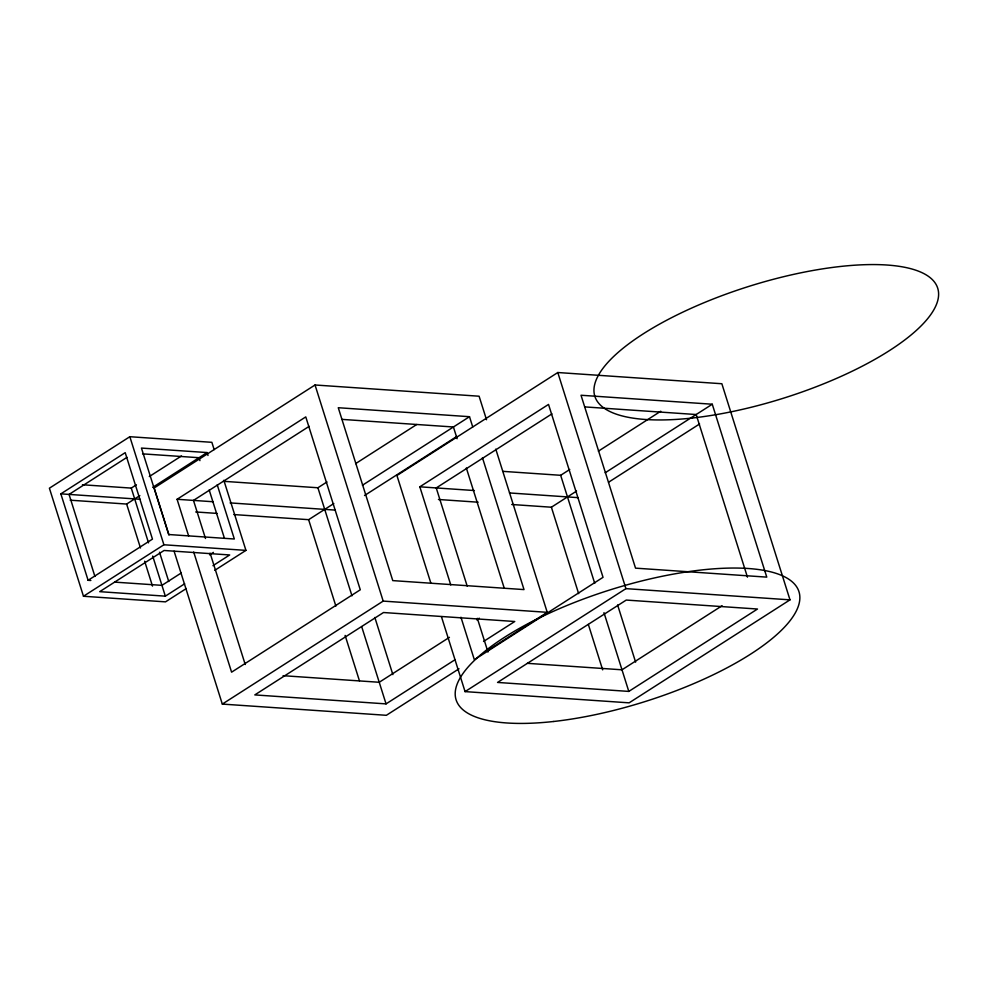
<?xml version="1.0" encoding="UTF-8"?>
<svg xmlns="http://www.w3.org/2000/svg" width="988" height="988" viewBox="0 0 988 988"><rect width="100%" height="100%" fill="white"/><g stroke="black" fill="none" stroke-linecap="round" stroke-linejoin="round"><path stroke-width="1.48" d="M214.161 449.614L211.864 442.315L129.836 436.708L49.4 488.196L83.474 596.258L165.502 601.865L186.25 588.576M60.848 493.852L125.204 452.665L152.461 539.115L88.105 580.302L60.848 493.852L140.148 499.273M126.97 457.345L69.049 494.42L94.922 576.461M82.436 484.762L131.268 488.097L136.418 484.799M149.287 476.562L181.459 455.974M70.16 500.187L126.637 504.053L139.827 495.606M152.695 487.368L207.072 452.566L207.986 455.493M486.516 419.727L479.094 396.213L315.036 384.987L154.165 487.973L168.997 535.014M188.622 535.916L177.074 499.286L305.774 416.899L360.287 589.787L231.587 672.173L193.697 552.033M309.17 426.334L193.475 500.41L205.492 538.497M83.474 596.258L163.909 544.771L245.938 550.378L223.831 480.279M181.236 572.991L161.933 585.353L114.62 582.117M209.555 554.873L213.408 552.391M223.288 481.292L317.901 487.763L327.003 481.946M355.606 463.631L416.701 424.519M212.951 565.679L229.685 554.96L164.07 550.477L99.714 591.664L165.342 596.159L184.645 583.797M214.791 570.311L245.938 550.378M233.847 514.563L308.627 519.676L333.821 503.559M362.423 485.244L469.498 416.701L472.733 426.952M364.523 495.519L456.827 436.437M441.426 616.636L465.064 691.612L629.121 702.839L789.992 599.852L721.858 383.739L557.8 372.525L396.929 475.5L430.768 582.821M450.775 584.982L419.826 486.812L548.525 404.425L603.038 577.325L474.339 659.712L460.939 617.216M551.934 413.873L436.239 487.936L467.188 586.106M502.67 471.338L560.665 475.302L569.767 469.473M598.358 451.17L660.762 411.23M174.098 551.181L222.312 704.086L383.183 601.099L547.241 612.325L495.778 449.132M511.71 504.498L551.39 507.215L576.572 491.085M605.175 472.783L712.262 404.228L766.774 577.128L635.531 568.149L581.018 395.249L712.262 404.228M608.583 482.23L699.578 423.976M449.429 637.334L379.231 682.276L283.087 675.693M476.735 619.859L479.328 618.192M483.54 641.471L514.748 621.501L383.505 612.523L254.805 694.91L386.049 703.888L454.949 659.774M459.012 668.802L386.357 715.3L222.312 704.086M486.257 651.351L547.241 612.325M465.064 691.612L625.935 588.638L789.992 599.852M722.092 605.73L621.995 669.802L527.37 663.331M628.8 691.415L757.5 609.028L626.256 600.062L497.557 682.436L628.8 691.415L603.977 612.659M584.773 406.908L696.17 414.528L747.459 577.165M469.498 416.701L338.267 407.723L392.767 580.611L524.011 589.589L482.44 457.716M342.009 419.381L453.418 426.989L457.111 438.721M207.072 452.566L141.445 448.07L168.701 534.52L234.329 539.003L217.237 484.799M142.556 453.85L199.02 457.716L199.947 460.643M419.826 486.812L474.388 490.542M509.487 492.95L577.918 497.631M438.462 499.483L478.143 502.2M177.074 499.286L213.309 501.756M230.105 502.904L335.154 510.092M195.698 511.957L217.064 513.414M88.105 580.302L90.847 580.487M557.8 372.525L625.935 588.638M617.611 604.989L635.617 662.133M560.665 475.302L594.739 583.365M551.39 507.215L578.647 593.652M588.342 624.428L602.668 669.852M466.348 468.016L504.238 588.169M477.352 618.34L487.973 652.043M315.036 384.987L383.183 601.099M374.847 617.463L392.866 674.606M317.901 487.763L351.975 595.826M361.67 626.59L386.049 703.888M308.627 519.676L335.883 606.126M345.121 635.432L359.447 680.843M209.184 489.949L224.437 538.299M210.111 553.157L245.222 664.504M129.836 436.708L163.909 544.771M159.513 552.218L168.75 581.512M131.268 488.097L148.533 542.857M152.695 556.046L165.342 596.159M126.637 504.053L140.494 548.007M144.643 561.196L152.498 586.106M553.749 721.475A179.742 58.514 -17.5 0 0 799.292 592.874A179.742 58.514 -17.5 0 0 529.543 622.86A179.742 58.514 -17.5 0 0 553.749 721.475M692.502 417.998A179.742 58.514 -17.5 0 0 938.044 289.398A179.742 58.514 -17.5 0 0 668.296 319.383A179.742 58.514 -17.5 0 0 692.502 417.998"/></g></svg>
